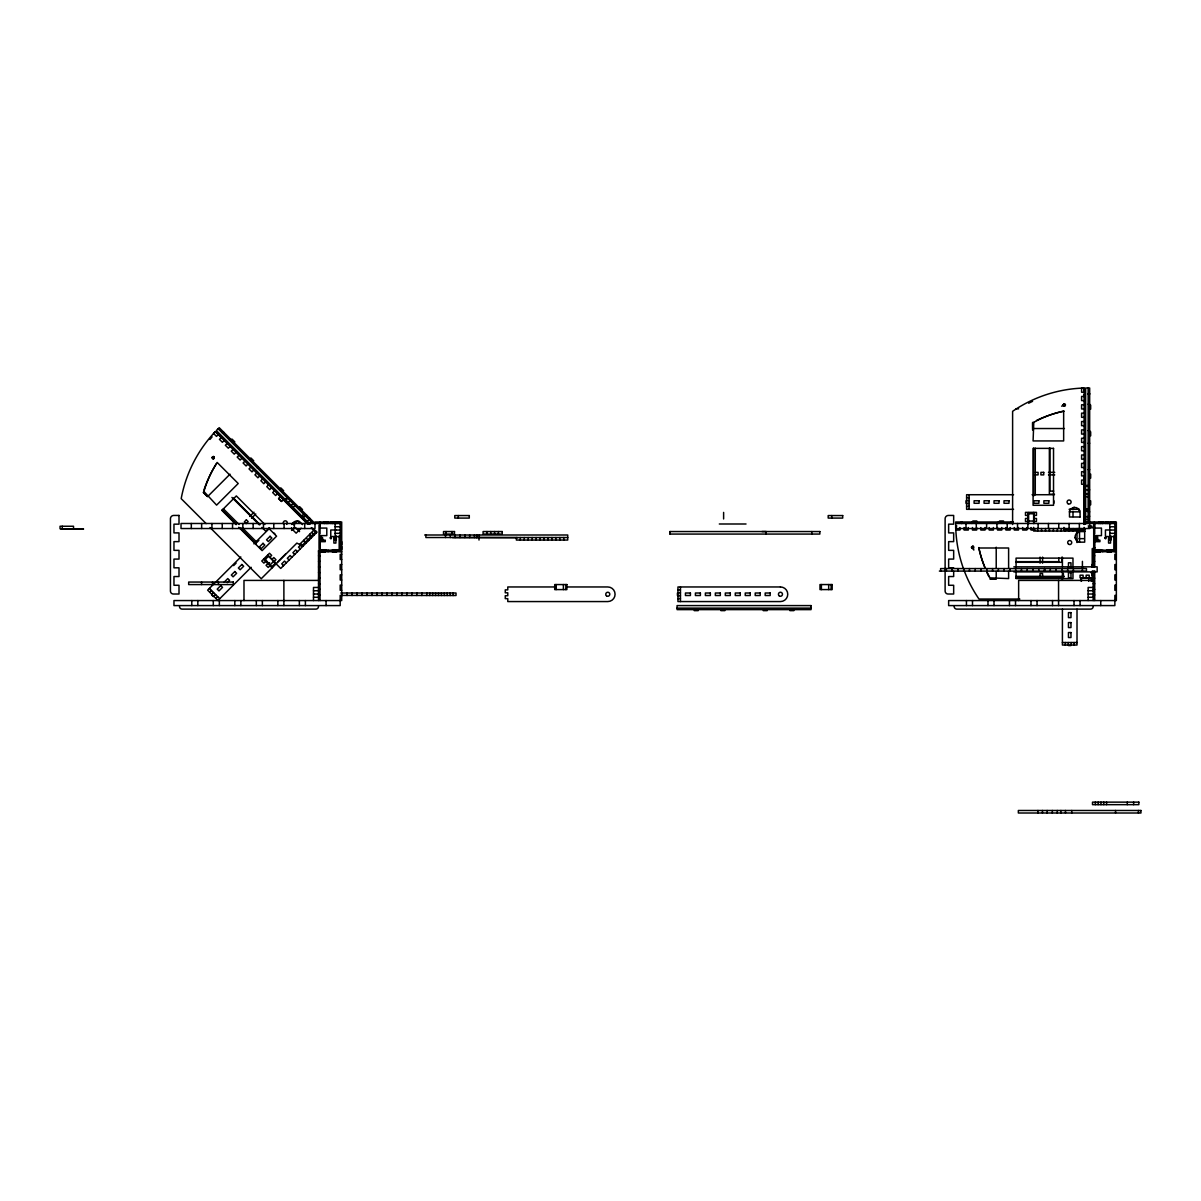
<?xml version="1.0" encoding="UTF-8"?>
<svg xmlns="http://www.w3.org/2000/svg" width="1201" height="1201" viewBox="0 0 1201 1201"><rect width="100%" height="100%" fill="white"/><g stroke="black" fill="none" stroke-linecap="round" stroke-linejoin="round"><path stroke-width="1.5" d="M452.477 537.523L517.811 537.643M1084.128 396.645L1084.128 394.769M1084.128 484.258L1081.606 484.258L1081.606 480.07L1084.128 480.07L1084.128 524.432L1084.128 388.058L1081.606 388.058L1081.606 392.232L1084.128 392.232L1084.128 388.088L1081.11 388.163A132.846 132.846 0 0 0 1012.608 411.312L1012.608 524.537M1084.128 479.109L1084.128 477.277M222.5 433.141L223.566 432.06M224.182 440.512L222.395 442.298L219.438 439.341L221.389 437.719L220.053 436.383M229.571 440.212L230.637 439.131M227.139 443.469L225.353 445.256L228.31 448.213L230.097 446.427M233.054 449.384L231.283 451.171L234.24 454.128L236.012 452.342M238.969 455.299L237.197 457.086L240.155 460.043L241.926 458.257M230.007 474.185L207.578 496.629L203.239 492.32L207.233 496.448M244.884 461.214L243.112 463.001L246.07 465.958L247.841 464.171M250.799 467.129L249.027 468.915L251.985 471.873L253.756 470.086M257.179 467.805L258.245 466.739M256.714 473.044L254.942 474.83L257.9 477.788L259.671 476.001M262.629 478.959L260.857 480.745L263.815 483.703L265.586 481.916M268.544 484.874L266.772 486.66L269.73 489.618L271.501 487.831M274.459 490.789L272.687 492.575L275.645 495.533L277.416 493.746M249.748 516.445L254.011 512.196M251.534 518.231L255.783 513.968M283.331 499.661L281.559 501.448L278.602 498.49L280.373 496.704L307.876 524.206M285.328 499.526L287.099 497.739M285.853 500.051L287.639 498.265M288.285 502.483L291.182 499.676M291.258 505.456L293.044 503.669M269.474 527.659L265.826 531.322L261.908 527.404M240.831 556.964L207.638 590.171L217.966 600.5L251.159 567.292M253.921 543.873L269.64 528.155M233.61 565.611L236.102 563.119M256.413 542.822L258.906 540.33M293.164 507.362L294.951 505.576M209.695 592.228L211.481 590.457M211.766 594.3L213.553 592.513M224.257 582.095L227.785 578.567L229.571 580.338L227.214 582.695M213.838 596.357L215.61 594.585M215.895 598.428L217.681 596.642M301.916 516.1L303.688 514.328M293.629 524.822L297.503 520.949L299.289 522.735M303.358 517.556L305.144 515.769M291.543 530.482L294.695 527.329M305.7 516.325L306.765 515.259M264.025 559.711L268.213 555.508M264.941 559.786L268.499 556.228M265.691 561.377L263.905 563.149L261.758 561.002L263.529 559.216L272.132 567.818M269.88 557.174L271.666 555.402L269.504 553.256L267.733 555.027L275.614 562.924L271.426 567.112M308.822 519.448L309.888 518.382M307.321 521.519L309.107 519.733M301.121 528.185L296.137 533.169L291.858 528.89A5.735 5.735 0 0 1 291.543 527.809M267.838 563.524L266.052 565.311L268.213 567.457L269.985 565.671M272.026 559.336L273.813 557.549L275.96 559.696L274.188 561.483M309.303 523.501L311.089 521.714M270.09 564.935L273.648 561.362M277.701 561.873L285.463 554.111M210.055 527.539L261.248 578.717L296.857 543.107L299.589 544.413L313.836 530.166M1095.087 547.671L1092.219 548.677L1092.219 567.337M990.119 578.957L996.214 578.942L996.214 571.481M990.255 579.062L995.854 579.062M1088.151 393.598L1089.667 393.598M1088.151 394.198L1089.667 394.198M1084.128 396.42L1081.606 396.42L1081.606 400.609L1084.128 400.609M1088.151 404.197L1089.667 404.197M1084.128 404.782L1081.606 404.782L1081.606 408.971L1084.128 408.971M1016.061 408.805L1018.583 408.805M1084.128 413.144L1081.606 413.144L1081.606 417.332L1084.128 417.332M1084.128 421.521L1081.606 421.521L1081.606 425.694L1084.128 425.694M1064.431 428.532L1032.71 428.532L1032.68 422.437M1084.128 429.883L1081.606 429.883L1081.606 434.071L1084.128 434.071M1088.151 430.634L1089.667 430.634M1084.128 438.245L1081.606 438.245L1081.606 442.433L1084.128 442.433M1088.151 443.229L1089.667 443.229M1084.128 446.607L1081.606 446.607L1081.606 450.795L1084.128 450.795M1084.128 454.984L1081.606 454.984L1081.606 459.157L1084.128 459.157M1084.128 463.346L1081.606 463.346L1081.606 467.534L1084.128 467.534M1088.151 469.681L1089.667 469.681M1084.128 471.708L1081.606 471.708L1081.606 475.896L1084.128 475.896M1035.277 472.368L1038.084 472.368L1038.084 474.89L1035.277 474.89M1048.503 472.368L1054.718 472.368M1048.503 474.89L1054.718 474.89M1085.644 485.564L1088.151 485.564M1085.644 486.3L1088.151 486.3M1085.644 489.738L1089.667 489.828M1053.697 491.119L1049.974 491.119L1049.974 448.033M1085.644 493.941L1088.151 493.941M1054.523 494.257L1049.359 494.257L1049.359 448.153M1013.554 494.722L966.61 494.722L966.61 509.329L1013.554 509.329M1032.079 494.722L1054.298 494.722M1085.644 496.644L1088.151 496.644M966.61 497.649L969.117 497.649M966.61 500.562L969.117 500.562M966.61 503.489L969.117 503.489M966.61 506.402L969.117 506.402M1085.644 509.014L1088.151 509.014M1069.956 509.329L1079.083 509.329L1079.083 511.851L1069.355 511.851M1085.644 511.071L1088.151 511.071M1088.151 511.851L1089.667 511.851M1028.011 513.052L1033.941 513.052M1028.611 513.758L1033.641 513.758M1028.011 515.409L1025.489 515.409L1025.489 512.362L1028.011 512.362L1027.831 528.53M1033.941 515.409L1036.463 515.409L1036.463 512.362L1033.941 512.362L1033.941 523.531M1088.151 516.265L1089.667 516.265M1085.644 516.67L1088.151 516.67M1028.011 518.457L1025.489 518.457L1025.489 521.489L1028.011 521.489M1033.941 518.457L1036.463 518.457L1036.463 521.489L1033.941 521.489M1085.644 519.478L1088.151 519.478M972.81 520.979L976.848 520.979M999.502 520.979L1003.541 520.979M1028.611 521.039L1033.641 521.039M1013.374 521.985L955.681 521.985L955.681 528.53L1089.667 528.53L1089.667 387.998L1085.644 387.998L1085.644 524.131M335.139 522.99L340.183 522.99M1109.814 522.99L1114.858 522.99M340.183 523.486L181.021 523.486L181.021 528.53L314.992 528.53L314.992 521.985L341.7 521.985L341.7 600.56L173.965 600.56L173.965 605.589L340.183 605.589L340.183 595.426L456.02 595.516L456.02 593.009L340.844 593.009M955.681 523.486L1114.858 523.486M719.309 523.996L746.031 523.996M955.681 526.008L956.882 526.008M1088.166 526.008L1091.814 526.008M335.139 526.774L340.183 526.774M1109.814 526.774L1114.858 526.774M1089.712 527.524L1095.117 527.524M1088.466 527.524L1093.946 527.524M73.531 528.77L60.05 528.77L60.05 526.248L73.531 526.248L73.531 528.77L83.59 529.04L60.996 529.04M335.89 529.986L330.77 529.986L330.77 536.532L333.878 536.532L333.878 543.077L335.89 543.077L335.89 535.601M1084.128 529.911L1063.981 529.911L1063.981 527.404M1110.565 529.986L1105.445 529.986L1105.445 536.532L1108.553 536.532L1108.553 543.077L1110.565 543.077L1110.565 535.601M335.139 530.046L340.183 530.046M1035.217 530.046L1031.028 530.046L1031.028 527.524M1109.814 530.046L1114.858 530.046M761.959 531.548L766.133 531.548L766.133 534.07M335.139 533.319L340.183 533.319M1109.814 533.319L1114.858 533.319M424.674 535L567.728 535L567.728 540.045L516.37 540.045L516.37 537.523M340.183 536.592L335.139 536.592L335.139 523.486M1114.858 536.592L1109.814 536.592L1109.814 523.486M567.728 537.523L425.905 537.523L425.815 535M1078.993 538.649L1084.278 538.649M340.183 550.193L318.52 550.193L318.52 600.56M1114.858 550.193L1093.195 550.193L1093.195 566.977M332.707 551.229L326.147 551.229L326.222 549.728L319.736 549.728L319.736 541.666L325.276 541.666L325.276 540.15L320.742 540.15L320.742 535.616L326.792 535.616L326.792 528.065L319.736 528.065L319.736 521.985M1100.822 551.229L1107.367 551.229M318.52 551.694L341.7 551.694M1093.195 551.694L1116.36 551.694M341.7 554.322L340.183 554.322L340.183 559.456L341.7 559.456M1116.36 554.322L1114.858 554.322L1114.858 559.456L1116.36 559.456M318.52 555.778L320.036 555.778M1093.195 555.778L1094.712 555.778M318.52 561.377L320.036 561.377M1093.195 561.377L1094.712 561.377M1015.716 561.663L1058.802 561.663L1058.802 557.955M1015.851 562.293L1061.939 562.293L1061.939 557.114M341.7 564.59L340.183 564.59L340.183 569.724L341.7 569.724M1116.36 564.59L1114.858 564.59L1114.858 569.724L1116.36 569.724M318.52 566.977L320.036 566.977M1013.854 566.842L1097.144 566.842L1097.144 571.886L1013.854 571.886M953.669 567.818L948.64 567.818L948.64 559.081L953.669 559.081L953.669 550.358L948.64 550.358L948.64 541.621L953.669 541.621L953.669 532.899L948.64 532.899L948.64 524.161L953.669 524.161L953.669 515.439L948.4 515.439A3.288 3.288 0 0 0 945.112 518.727L945.112 591.057A2.942 2.942 0 0 0 948.054 594.015L953.669 594.015L953.669 585.277L948.64 585.277L948.64 576.54L953.669 576.54L953.669 571.316M939.377 571.091L1086.455 571.091L1086.455 568.568L940.608 568.568L940.668 571.091M318.52 572.577L320.036 572.577M1090.898 572.667L1091.949 572.667M1093.195 572.577L1094.712 572.577M341.7 574.874L340.183 574.874L340.183 580.008L341.7 580.008M1116.36 574.874L1114.858 574.874L1114.858 580.008L1116.36 580.008M1015.896 576.375L1064.326 576.375M1015.836 578.011L1063.741 578.011M1092.219 578.011L1081.44 578.011L1081.44 581.359M318.52 578.176L320.036 578.176M1093.195 578.176L1094.712 578.176M318.52 580.413L243.983 580.413L243.983 600.56M1093.195 580.413L1018.643 580.413L1018.643 600.56M318.52 583.761L320.036 583.761M1093.195 583.761L1094.712 583.761M341.7 585.142L340.183 585.142L340.183 590.276L341.7 590.276M1116.36 585.142L1114.858 585.142L1114.858 590.276L1116.36 590.276M555.928 586.959L507.783 586.959L507.783 589.871L505.261 589.871L505.261 592.799L507.783 592.799L507.783 595.726L505.261 595.726L505.261 598.638L507.783 598.638L507.783 601.566L607.766 601.566A7.296 7.296 0 0 0 615.077 594.255A7.296 7.296 0 0 0 607.766 586.959L567.037 586.959M318.52 587.454L313.491 587.454L313.491 600.56M1093.195 587.454L1088.151 587.454L1088.151 600.56M318.52 589.361L320.036 589.361M1093.195 589.361L1094.712 589.361M677.949 589.871L680.457 589.871M313.491 590.742L318.52 590.742M1088.151 590.742L1093.195 590.742M677.949 592.799L680.457 592.799M313.491 594.015L318.52 594.015M1088.151 594.015L1093.195 594.015M318.52 594.96L320.036 594.96M1093.195 594.96L1094.712 594.96M1116.36 595.426L1114.858 595.426L1114.858 605.589L948.64 605.589L948.64 600.56L1116.36 600.56L1116.36 521.985L1083.887 521.985L1083.948 523.486M677.949 595.726L680.457 595.726M313.491 597.287L318.52 597.287M1088.151 597.287L1093.195 597.287M677.949 598.638L680.457 598.638M1019.829 599.044L978.995 599.044A132.846 132.846 0 0 1 964.358 571.091M677.079 608.111L811.05 608.111M694.193 610.633L698.231 610.633M720.9 610.633L724.924 610.633M763.205 610.633L767.229 610.633M789.898 610.633L793.936 610.633M1062.405 642.52L1077.012 642.52M1068.455 645.553L1070.977 645.553M232.018 439.086L234.856 441.938M250.889 457.956L253.741 460.809M280.809 487.876L283.661 490.729M299.68 506.747L302.532 509.599M218.117 428.757L312.861 523.486L313.926 522.42L219.198 427.691L216.345 430.528L310.023 524.221M315.262 530.347L317.049 532.133L280.734 568.448L267.508 555.222L263.95 558.795L272.552 567.397M311.75 528.08L315.623 531.953L301.376 546.2L299.589 544.413M307.996 524.327L215.309 431.639L213.523 433.426L216.48 436.383L218.267 434.597L215.339 431.669L213.253 433.846A132.846 132.846 0 0 0 181.186 498.655L206.122 523.591M311.314 527.644L316.418 532.749M278.602 498.49L281.559 501.448M312.47 533.139L314.257 534.925M302.547 524.612L299.349 521.414A5.735 5.735 0 0 0 291.873 524.507M309.768 534.235L311.554 536.021M309.678 535.931L311.449 537.718M306.886 538.739L308.657 540.51M295.836 527.9L299.574 531.638M303.658 540.345L305.444 542.131M304.093 541.531L305.865 543.302M303.072 546.095L301.301 544.323L298.494 547.116L300.28 548.887M297.488 551.694L295.701 549.908L292.909 552.7L294.695 554.487M273.603 532.749L275.374 534.535M264.881 524.492L236.327 495.923L221.87 510.38L236.147 524.672M268.784 528.38L276.575 536.171L262.118 550.628L238.744 527.269M233.564 498.19L260.077 524.687M231.928 497.424L259.311 524.807M291.903 557.279L290.117 555.493L287.324 558.285L289.111 560.071M286.318 562.864L284.532 561.077L281.74 563.87L283.526 565.656M223.296 508.729L239.074 524.492M242.167 527.599L256.263 541.696M222.11 509.84L236.432 524.161M240.35 528.065L255.978 543.693M209.409 588.385L219.738 598.714M211.556 594.795L213.328 596.582M278.392 494.722L279.638 495.953M1032.59 422.557L1032.59 430.048M1138.428 810.48L1138.428 813.002M1133.654 802.133L1133.654 804.655M1127.274 802.133L1127.274 804.655M1115.549 810.48L1115.549 813.002M1114.858 521.985L1114.858 551.694M1113.852 521.985L1113.852 523.486M1113.852 535.931L1113.852 549.728L1107.367 549.728L1107.367 551.694L1107.262 550.193M1111.736 521.985L1111.736 523.486M1110.955 536.457L1110.955 540.15M1111.015 550.193L1111.015 551.694M1110.82 521.985L1110.82 523.486M1110.76 550.193L1110.76 551.694M1110.445 550.193L1110.445 551.694M1110.129 550.193L1110.129 551.694M1109.799 550.193L1109.799 551.694M1109.499 550.193L1109.499 551.694M1109.319 536.757L1109.319 540.225M1109.229 550.193L1109.229 551.694M1108.868 550.193L1108.868 551.694M1108.613 521.985L1108.613 523.486M1108.703 550.193L1108.628 551.694M1108.343 550.193L1108.343 551.694M1108.178 550.193L1108.178 551.694M1107.968 550.193L1107.968 551.694M1107.727 550.193L1107.727 551.694M1107.367 521.985L1107.367 523.486M1106.797 521.985L1106.797 523.486M1106.797 550.193L1106.797 551.694M1106.601 802.133L1106.601 804.655M1105.49 521.985L1105.49 523.486M1103.779 802.133L1103.779 804.655M1102.758 521.985L1102.758 523.486M1102.758 550.193L1102.758 551.694M1102.368 521.985L1102.368 523.486M1100.882 521.985L1100.882 523.486M1100.882 551.229L1100.882 549.728L1094.396 549.728L1094.396 541.666L1099.951 541.666L1099.951 540.15L1095.417 540.15L1095.417 535.616L1101.452 535.616L1101.452 528.065L1094.396 528.065L1094.396 521.985M1100.972 802.133L1100.972 804.655M1100.747 521.985L1100.747 523.486M1100.747 600.56L1100.747 605.589M1100.341 550.193L1100.341 551.694M1100.191 550.193L1100.191 551.694M1100.056 550.193L1099.921 551.694M1099.816 550.193L1099.711 551.694M1099.395 550.193L1099.395 551.694M1099.245 521.985L1099.245 523.486M1099.11 550.193L1099.245 551.694M1098.9 550.193L1099.005 551.694M1098.735 521.985L1098.735 523.486M1098.75 550.193L1098.63 551.694M1098.435 550.193L1098.435 551.694M1098.164 550.193L1098.164 551.694M1098.149 802.133L1098.149 804.655M1097.864 550.193L1097.864 551.694M1097.609 536.682L1097.609 540.345M1097.534 550.193L1097.534 551.694M1097.219 550.193L1097.219 551.694M1096.903 550.193L1096.903 551.694M1096.648 550.193L1096.648 551.694M1096.453 550.193L1096.453 551.694M1096.273 550.193L1096.273 551.694M1095.327 802.133L1095.327 804.655M1094.712 523.486L1094.712 533.92M1094.712 535.481L1094.712 566.977M1094.712 570.715L1094.712 600.56M1093.706 525.002L1093.706 548.677M1093.195 570.715L1093.195 600.56M1092.219 571.06L1092.219 581.359M1091.949 564.515L1091.949 567.037M1091.949 572.967L1091.949 575.489M1091.184 581.359L1091.214 577.711L1080.059 577.711L1080.059 575.189L1083.092 575.189L1083.092 577.711M1090.673 405.127L1090.673 409.151M1090.673 431.82L1090.673 435.858M1090.673 474.125L1090.673 478.163M1090.673 500.832L1090.673 504.855M1089.187 577.711L1089.187 575.189L1086.139 575.189L1086.139 577.711M1088.722 578.011L1088.722 581.359M1088.151 387.998L1088.151 521.985M1084.998 528.53L1084.998 531.052L1033.641 531.052L1033.641 527.359M1084.128 527.404L1084.128 531.052M1082.416 561.362L1082.416 571.091M1081.05 528.53L1081.05 531.052M1080.735 577.711L1080.735 580.668M1080.074 600.56L1080.074 605.589M1079.369 523.486L1079.369 528.53M1079.534 542.297L1079.534 532.553L1077.012 532.553L1077.012 541.681M1077.102 528.53L1077.102 531.052M1077.012 609.192L1077.012 645.042L1062.405 645.042L1062.405 609.192M1074.099 642.52L1074.099 645.042M1074.024 600.56L1074.024 605.589M1073.394 568.568L1073.394 571.091M1073.154 528.53L1073.154 531.052M1073.003 511.296L1073.003 516.595M1072.973 567.412L1072.973 558.12L1016.061 558.12L1016.061 567.412M1072.973 571.136L1072.973 578.567L1016.061 578.567L1016.061 571.136M1071.727 810.48L1071.727 813.002M1071.172 642.52L1071.172 645.042M1070.977 567.773L1070.977 562.789L1068.455 562.789L1068.455 567.773M1069.055 523.486L1069.205 531.052M1068.244 642.52L1068.244 645.042M1067.689 568.568L1067.614 571.091M1065.332 642.52L1065.332 645.042M1065.467 810.48L1065.482 813.002M1065.257 528.53L1065.257 531.052M1063.41 573.553L1063.41 577.08M1062.405 557.354L1062.405 566.617M1062.405 570.31L1062.405 579.573M1061.849 568.568L1061.849 571.091M1061.294 528.53L1061.294 531.052M1060.888 810.48L1060.888 813.002M1058.757 523.486L1058.757 528.53M1058.561 580.413L1058.561 605.589M1057.345 528.53L1057.345 531.052M1057.285 810.48L1057.27 813.002M1056.069 568.568L1056.129 571.091M1053.847 500.772L1053.847 503.279M1053.397 528.53L1053.397 531.052M1052.511 600.56L1052.511 605.589M1052.331 810.48L1052.331 813.002M1050.305 568.568L1050.305 571.091M1049.449 528.53L1049.449 531.052M1048.443 523.486L1048.443 528.53M1047.152 810.48L1047.152 813.002M1045.501 528.53L1045.501 531.052M1044.585 568.568L1044.585 571.091M1044.525 568.568L1044.525 571.091M1042.573 557.114L1042.573 563.134M1042.573 576.375L1042.573 573.568L1040.066 573.568L1040.066 576.375M1042.453 810.48L1042.453 813.002M1041.552 528.53L1041.552 531.052M1040.066 557.114L1040.066 563.134M1038.745 568.568L1038.745 571.091M1038.129 523.486L1038.129 528.53M1037.919 810.48L1037.919 813.002M1037.589 528.53L1037.589 531.052M1037.048 600.56L1037.048 605.589M1035.277 448.198L1035.277 494.827M1033.641 448.153L1033.641 496.043M1033.641 523.486L1033.641 512.347L1028.611 512.347L1028.611 523.486M1030.998 600.56L1030.998 605.589M1027.2 568.568L1027.2 571.091M1026.855 527.524L1026.855 530.046L1022.667 530.046L1022.667 527.524M1021.496 568.568L1021.435 571.091M1018.478 527.524L1018.478 530.046L1014.305 530.046L1014.305 527.524M1017.517 523.486L1017.517 528.53M1015.656 568.568L1015.656 571.091M1015.521 600.56L1015.521 605.589M1010.912 521.985L1010.912 523.486M1010.116 527.524L1010.116 530.046L1005.928 530.046L1005.928 527.524M1009.951 568.568L1009.891 571.091M1009.486 600.56L1009.486 605.589M1008.615 567.773L1008.615 548.001L978.83 548.001L979.686 551.739A112.369 112.369 0 0 0 985.09 567.728M1008.615 571.376L1008.615 578.567L989.984 577.861A112.369 112.369 0 0 1 987.402 572.862M1007.219 523.486L1007.219 528.53M1004.111 568.568L1004.111 571.091M1001.754 527.524L1001.754 530.046L997.566 530.046L997.566 527.524M998.331 521.985L998.331 523.486M998.406 568.568L998.346 571.091M996.905 523.486L996.905 528.53M996.214 547.206L996.214 567.743M994.008 600.56L994.008 605.589M993.392 527.524L993.392 530.046L989.204 530.046L989.204 527.524M992.566 568.568L992.566 571.091M987.973 600.56L987.973 605.589M986.787 568.568L986.862 571.091M986.606 523.486L986.606 528.53M985.015 527.524L985.015 530.046L980.842 530.046L980.842 527.524M981.022 568.568L981.022 571.091M976.653 527.524L976.653 530.046L972.465 530.046L972.465 527.524M976.293 523.486L976.293 528.53M975.242 568.568L975.302 571.091M972.495 600.56L972.495 605.589M971.879 521.985L971.879 523.486M969.477 568.568L969.477 571.091M969.117 494.722L969.117 509.329M968.291 527.524L968.291 530.046L964.103 530.046L964.103 527.524M966.445 600.56L966.445 605.589M966.099 500.772L966.099 503.279M965.994 523.486L965.994 528.53M963.757 568.568L963.757 571.091M963.697 568.568L963.697 571.091M961.881 521.985L961.881 523.486M961.28 521.985L961.28 523.486M959.929 527.524L959.929 530.046L955.741 530.046L955.741 527.524L955.861 530.542A132.846 132.846 0 0 0 963.217 567.968M957.933 568.568L957.933 571.091M946.373 568.568L946.373 571.091M831.723 515.559L831.723 518.081M831.122 584.557L831.122 589.586M828.675 584.557L828.675 589.586M821.394 584.557L821.394 589.586M811.786 531.548L811.786 534.07M723.618 512.407L723.618 518.952M680.457 586.959L680.457 601.566M677.439 593.009L677.439 595.516M670.038 531.548L670.038 534.07M565.851 584.557L565.851 589.586M563.779 537.523L563.779 540.045M563.389 584.557L563.389 589.586M559.816 537.523L559.816 540.045M556.108 584.557L556.108 589.586M555.868 537.523L555.868 540.045M551.92 537.523L551.92 540.045M547.971 537.523L547.971 540.045M544.023 537.523L544.023 540.045M540.075 537.523L540.075 540.045M536.111 537.523L536.111 540.045M532.163 537.523L532.163 540.045M528.215 537.523L528.215 540.045M524.267 537.523L524.267 540.045M520.318 537.523L520.318 540.045M498.4 531.548L498.4 534.07M494.572 531.548L494.572 534.07M490.744 531.548L490.744 534.07M486.915 531.548L486.915 534.07M479.304 535L479.304 537.523M479.004 537.523L479.004 540.045M474.44 534.97L474.47 537.523M469.651 535L469.651 537.523M464.817 535L464.817 537.523M459.803 534.97L459.983 537.523M458.317 515.559L458.317 518.081M455.149 535L455.149 537.523M453.107 593.009L453.107 595.516M451.966 531.548L451.966 534.07M450.33 535L450.33 537.523M450.18 593.009L450.18 595.516M447.252 593.009L447.252 595.516M446.036 531.548L446.036 534.07M445.496 535L445.496 537.523M444.34 593.009L444.34 595.516M441.413 593.009L441.413 595.516M438.5 593.009L438.5 595.516M435.573 593.009L435.573 595.516M432.645 593.009L432.645 595.516M429.733 593.009L429.733 595.516M426.805 593.009L426.805 595.516M421.821 593.009L421.821 595.516M416.837 593.009L416.837 595.516M411.853 593.009L411.853 595.516M406.869 593.009L406.869 595.516M401.885 593.009L401.885 595.516M396.9 593.009L396.9 595.516M391.916 593.009L391.916 595.516M386.932 593.009L386.932 595.516M381.948 593.009L381.948 595.516M376.964 593.009L376.964 595.516M371.98 593.009L371.98 595.516M366.996 593.009L366.996 595.516M362.011 593.009L362.011 595.516M357.042 593.009L357.042 595.516M352.058 593.009L352.058 595.516M347.074 593.009L347.074 595.516M342.09 593.009L342.09 595.516M341.715 541.681L341.715 544.714M341.715 546.41L341.715 549.488M340.183 521.985L340.183 551.694M339.192 521.985L339.192 523.486M339.192 535.931L339.192 549.728L332.707 549.728L332.692 551.694M337.061 521.985L337.061 523.486M336.715 550.193L336.715 551.694M336.55 550.193L336.55 551.694M336.295 536.457L336.295 540.15M336.34 550.193L336.34 551.694M336.16 521.985L336.16 523.486M336.16 550.193L336.085 551.694M335.785 550.193L335.785 551.694M335.454 550.193L335.454 551.694M335.124 550.193L335.124 551.694M334.824 550.193L334.824 551.694M334.659 536.757L334.659 540.225M334.569 550.193L334.569 551.694M334.358 550.193L334.358 551.694M334.073 550.193L334.043 551.694M333.938 521.985L333.938 523.486M333.833 550.193L333.833 551.694M333.518 550.193L333.683 551.694M333.293 550.193L333.247 551.694M333.052 550.193L333.052 551.694M332.707 521.985L332.707 523.486M332.602 550.193L332.602 551.694M332.122 521.985L332.122 523.486M332.122 550.193L332.122 551.694M330.815 521.985L330.815 523.486M328.098 521.985L328.098 523.486M328.098 550.193L328.098 551.694M327.693 521.985L327.693 523.486M326.071 600.56L326.071 605.589M325.516 550.193L325.516 551.694M325.381 551.694L325.261 550.193L325.081 551.694M324.72 550.193L324.72 551.694M324.57 521.985L324.57 523.486M324.45 550.193L324.45 551.694M324.345 550.193L324.225 551.694M324.06 521.985L324.06 523.486M324.135 550.193L324.135 551.694M323.76 550.193L323.76 551.694M323.504 550.193L323.504 551.694M323.189 550.193L323.189 551.694M322.874 550.193L322.874 551.694M322.544 550.193L322.544 551.694M322.243 550.193L322.243 551.694M321.973 550.193L321.973 551.694M321.778 550.193L321.778 551.694M321.613 550.193L321.613 551.694M320.036 523.486L320.036 533.92M320.036 535.481L320.036 600.56M319.046 525.002L319.046 548.677M305.399 600.56L305.399 605.589M304.694 523.486L304.694 528.53M299.364 600.56L299.364 605.589M294.38 523.486L294.38 528.53M284.082 523.486L284.082 528.53M283.886 580.413L283.886 605.589M277.851 600.56L277.851 605.589M273.768 523.486L273.768 528.53M263.469 523.486L263.469 528.53M262.373 600.56L262.373 605.589M256.323 600.56L256.323 605.589M253.156 523.486L253.156 528.53M242.857 523.486L242.857 528.53M240.861 600.56L240.861 605.589M234.811 600.56L234.811 605.589M232.544 523.486L232.544 528.53M222.245 523.486L222.245 528.53M219.348 600.56L219.348 605.589M218.402 582.05L218.402 584.572M213.298 600.56L213.298 605.589M212.547 582.05L212.547 584.572M211.931 523.486L211.931 528.53M201.633 523.486L201.633 528.53M201.573 582.05L201.573 584.572M197.82 600.56L197.82 605.589M191.785 600.56L191.785 605.589M191.319 523.486L191.319 528.53M62.257 526.248L62.257 528.77M318.52 606.49A2.642 2.642 0 0 1 315.893 609.117L182.117 609.117A2.612 2.612 0 0 1 179.504 606.505M323.009 539.744A3.123 3.123 0 0 1 321.553 536.231M283.931 524.357A2.012 2.012 0 0 1 283.826 521.459A2.012 2.012 0 0 1 286.724 521.444A2.012 2.012 0 0 1 286.634 524.342M204.005 489.873A118.914 118.914 0 0 1 216.54 463.571M269.625 562.684A2.522 2.522 0 0 1 266.457 560.251M209.995 439.431A132.846 132.846 0 0 1 212.127 436.879M1028.657 403.221A133.011 133.011 0 0 1 1032.56 401.344M1036.493 420.47A118.914 118.914 0 0 1 1064.101 411.132M1074.264 507.182A7.296 7.296 0 0 1 1069.1 509.329M1061.579 406.133A118.869 118.869 0 0 1 1064.491 405.503M988.918 576.69A118.914 118.914 0 0 1 986.712 572.036M984.715 567.277A118.914 118.914 0 0 1 978.815 547.551M1074.88 537.387A7.296 7.296 0 0 1 1077.012 542.552M973.816 550.073A118.869 118.869 0 0 1 973.185 547.161M1093.195 606.49A2.642 2.642 0 0 1 1090.553 609.117L956.792 609.117A2.612 2.612 0 0 1 954.179 606.505M1097.684 539.744A3.123 3.123 0 0 1 1096.228 536.231M212.052 457.551C214.123 462.085 215.429 453.753 212.067 457.476C214.048 462.1 215.339 453.798 212.052 457.551M971.519 547.236C973.591 551.769 974.837 543.407 971.504 547.146C973.486 551.769 974.837 543.513 971.519 547.236M1063.02 404.887C1065.137 409.466 1066.383 401.074 1063.02 404.887M1065.467 404.902C1063.335 409.376 1062.315 401.089 1065.467 404.902M322.003 537.913C323.294 538.198 323.099 538.393 322.078 537.733M330.23 537.898C331.161 540.78 332.452 535.901 330.23 537.898M334.779 537.898C335.71 540.78 337.001 535.901 334.779 537.898M1096.678 537.913C1097.924 538.183 1097.849 538.408 1096.753 537.733M1104.905 537.898C1105.836 540.78 1107.127 535.901 1104.905 537.898M1109.454 537.898C1110.355 540.795 1111.721 535.871 1109.454 537.898M203.93 491.464L216.6 505.126L238.218 483.508L217.156 462.445L215.114 465.703A112.369 112.369 0 0 0 203.93 491.464M246.37 519.838L244.373 521.819L246.16 523.606L248.142 521.609L246.37 519.838M220.744 585.608L217.216 589.136L218.987 590.922L222.515 587.394L220.744 585.608M234.841 571.511L231.313 575.039L233.084 576.825L236.612 573.297L234.841 571.511M241.881 564.47L238.353 567.998L240.14 569.769L243.668 566.241L241.881 564.47M263.034 543.317L259.506 546.845L261.278 548.632L264.805 545.104L263.034 543.317M270.075 536.277L266.547 539.804L268.333 541.576L271.861 538.048L270.075 536.277M1033.791 422.302L1033.085 440.932L1063.651 440.932L1063.651 411.132L1059.913 411.988A112.369 112.369 0 0 0 1033.791 422.302M1053.532 448.378L1033.085 448.378L1033.085 505.291L1053.532 505.291L1053.532 448.378M1043.729 472.368L1040.907 472.368L1040.907 474.89L1043.729 474.89L1043.729 472.368M979.085 500.772L974.101 500.772L974.101 503.279L979.085 503.279L979.085 500.772M989.054 500.772L984.069 500.772L984.069 503.279L989.054 503.279L989.054 500.772M999.022 500.772L994.038 500.772L994.038 503.279L999.022 503.279L999.022 500.772M1008.99 500.772L1004.006 500.772L1004.006 503.279L1008.99 503.279L1008.99 500.772M1038.895 500.772L1033.911 500.772L1033.911 503.279L1038.895 503.279L1038.895 500.772M1048.863 500.772L1043.879 500.772L1043.879 503.279L1048.863 503.279L1048.863 500.772M179.009 515.439L173.725 515.439A3.288 3.288 0 0 0 170.437 518.727L170.437 591.057A2.942 2.942 0 0 0 173.379 594.015L179.009 594.015L179.009 585.277L173.965 585.277L173.965 576.54L179.009 576.54L179.009 567.818L173.965 567.818L173.965 559.081L179.009 559.081L179.009 550.358L173.965 550.358L173.965 541.621L179.009 541.621L179.009 532.899L173.965 532.899L173.965 524.161L179.009 524.161L179.009 515.439M469.291 515.559L454.789 515.559L454.789 518.081L469.291 518.081L469.291 515.559M842.697 515.559L828.195 515.559L828.195 518.081L842.697 518.081L842.697 515.559M1080.074 517L1069.49 517L1069.49 510.95A5.735 5.735 0 0 1 1080.074 510.95L1080.074 517M454.488 531.548L443.514 531.548L443.514 534.07L454.488 534.07L454.488 531.548M502.228 531.548L483.087 531.548L483.087 534.07L502.228 534.07L502.228 531.548M819.848 531.548L669.933 531.548L669.933 534.07L819.848 534.07L819.848 531.548M1084.683 531.578L1078.633 531.578A5.735 5.735 0 0 0 1078.633 542.161L1084.683 542.161L1084.683 531.578M1070.977 572.757L1068.455 572.757L1068.455 577.741L1070.977 577.741L1070.977 572.757M233.264 582.05L188.677 582.05L188.677 584.572L233.264 584.572L233.264 582.05M566.887 584.557L554.712 584.557L554.712 589.586L566.887 589.586L566.887 584.557M832.173 584.557L819.983 584.557L819.983 589.586L832.173 589.586L832.173 584.557M780.44 586.959L677.949 586.959L677.949 601.566L780.44 601.566A7.296 7.296 0 0 0 787.751 594.255A7.296 7.296 0 0 0 780.44 586.959M690.425 593.009L685.441 593.009L685.441 595.516L690.425 595.516L690.425 593.009M700.393 593.009L695.409 593.009L695.409 595.516L700.393 595.516L700.393 593.009M710.361 593.009L705.377 593.009L705.377 595.516L710.361 595.516L710.361 593.009M720.33 593.009L715.346 593.009L715.346 595.516L720.33 595.516L720.33 593.009M730.298 593.009L725.314 593.009L725.314 595.516L730.298 595.516L730.298 593.009M740.266 593.009L735.282 593.009L735.282 595.516L740.266 595.516L740.266 593.009M750.235 593.009L745.251 593.009L745.251 595.516L750.235 595.516L750.235 593.009M760.203 593.009L755.219 593.009L755.219 595.516L760.203 595.516L760.203 593.009M770.171 593.009L765.187 593.009L765.187 595.516L770.171 595.516L770.171 593.009M811.05 605.589L677.079 605.589L677.079 609.628L811.05 609.628L811.05 605.589M1070.977 612.63L1068.455 612.63L1068.455 617.614L1070.977 617.614L1070.977 612.63M1070.977 622.583L1068.455 622.583L1068.455 627.568L1070.977 627.568L1070.977 622.583M1070.977 632.552L1068.455 632.552L1068.455 637.536L1070.977 637.536L1070.977 632.552M1138.848 802.133L1092.505 802.133L1092.505 804.655L1138.848 804.655L1138.848 802.133M1140.95 810.48L1018.343 810.48L1018.343 813.002L1140.95 813.002L1140.95 810.48M476.797 537.523L476.782 535L476.782 537.523M1111.39 551.694L1111.345 550.193L1111.21 551.694M1033.04 571.091L1033.04 568.568L1032.98 571.091M952.213 571.091L952.213 568.568L952.153 571.091M326.222 523.486L326.222 521.985L326.071 523.486M779.104 595.756A2.012 2.012 0 0 0 782.421 594.675A2.012 2.012 0 0 0 779.809 592.348A2.012 2.012 0 0 0 779.104 595.756M606.43 595.756A2.012 2.012 0 0 0 609.748 594.675A2.012 2.012 0 0 0 607.136 592.348A2.012 2.012 0 0 0 606.43 595.756M1068.049 503.744A2.012 2.012 0 0 0 1071.112 502.093A2.012 2.012 0 0 0 1068.154 500.247A2.012 2.012 0 0 0 1068.049 503.744M1068.65 544.263A2.012 2.012 0 0 0 1071.727 542.612A2.012 2.012 0 0 0 1068.755 540.765A2.012 2.012 0 0 0 1068.65 544.263"/></g></svg>
